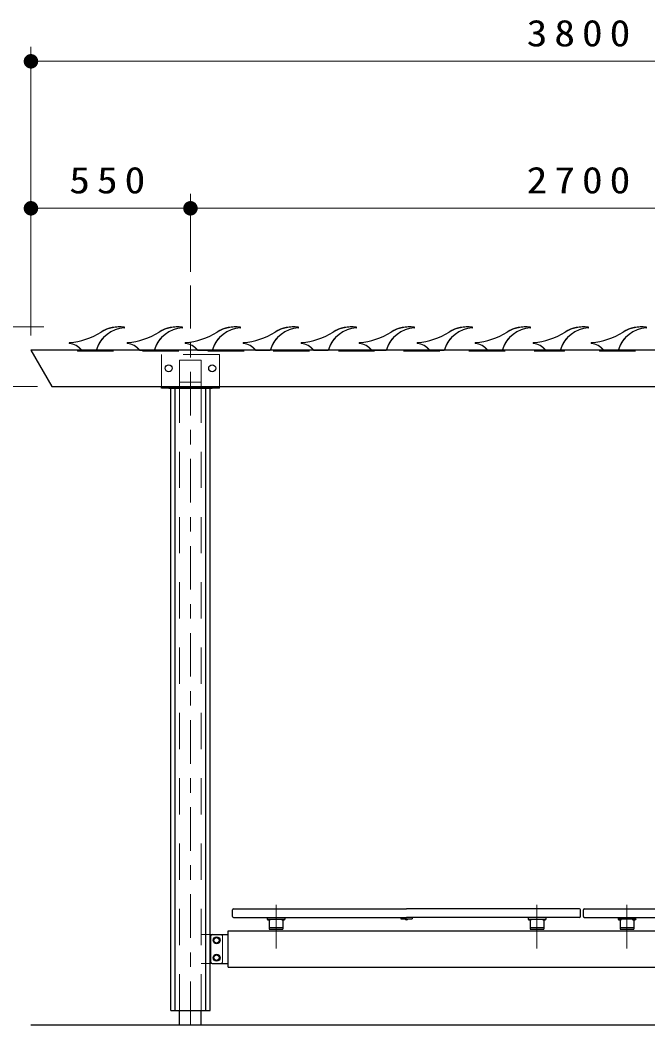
# Model space of a CAD drawing. Units: millimetres on the paper, with parts at other scales. Extents: x -385 to 0, y -10 to 267.
# Drawn here: x -309.9 to -266.6, y 75.7 to 145 of the extents above; entities that cross this region are included whole.
import ezdxf

# ---------------------------------------------------------------- set-up
doc = ezdxf.new("R2010")
doc.units = ezdxf.units.MM
doc.linetypes.add('USER1', pattern=[4.5, 2.5, -2])
doc.linetypes.add('USER2', pattern=[6, 3, -1, 1, -1])
doc.layers.add('LY_1', color=7, linetype='Continuous', lineweight=25)
doc.styles.add('ＭＳ ゴシック', font='')
doc.styles.get('ＭＳ ゴシック').set_extended_font_data('MS Gothic')

# ---------------------------------------------------------------- blocks, each defined once
blk = doc.blocks.new('filled_dot')
at = {"color": 0, "linetype": 'Continuous', "lineweight": -2, "const_width": 1.25}
blk.add_lwpolyline([(-0.625, 0, 1), (0.625, 0, 1)], format="xyb", close=True, dxfattribs=at)

msp = doc.modelspace()

# ---------------------------------------------------------------- linework, layer by layer
at = {"layer": 'LY_1', "lineweight": 13}
for p, q in [((-309.177, 123.235), (-309.177, 143.137)), ((-309.177, 142.137), (-233.177, 142.137)), ((-298.177, 127.622), (-298.177, 133.007)), ((-309.177, 132.007), (-298.177, 132.007)), ((-298.177, 132.007), (-244.177, 132.007)), ((-308.293, 123.835), (-328.586, 123.835)), ((-308.734, 119.735), (-318.586, 119.735))]:
    msp.add_line(p, q, dxfattribs=at)
at = {"layer": 'LY_1', "color": 2, "linetype": 'USER2', "lineweight": 13}
msp.add_line((-298.177, 75.735), (-298.177, 126.683), dxfattribs=at)
at = {"layer": 'LY_1', "color": 190, "linetype": 'USER1', "lineweight": 13}
for p, q in [((-305.977, 122.171), (-305.977, 122.235)), ((-305.977, 122.171), (-272.377, 122.171)), ((-272.377, 122.171), (-272.377, 122.235)), ((-269.977, 122.171), (-269.977, 122.235)), ((-269.977, 122.171), (-236.377, 122.171))]:
    msp.add_line(p, q, dxfattribs=at)
at = {"layer": 'LY_1', "color": 4, "linetype": 'USER1', "lineweight": 13}
for p, q in [((-305.659, 122.235), (-304.707, 122.235)), ((-301.659, 122.235), (-300.707, 122.235)), ((-297.659, 122.235), (-296.707, 122.235)), ((-293.659, 122.235), (-292.707, 122.235)), ((-289.659, 122.235), (-288.707, 122.235)), ((-285.659, 122.235), (-284.707, 122.235)), ((-281.659, 122.235), (-280.707, 122.235)), ((-277.659, 122.235), (-276.707, 122.235)), ((-273.659, 122.235), (-272.707, 122.235)), ((-269.659, 122.235), (-268.707, 122.235))]:
    msp.add_line(p, q, dxfattribs=at)
at = {"layer": 'LY_1', "color": 4}
for p, q in [((-305.659, 122.225), (-304.707, 122.225)), ((-301.659, 122.225), (-300.707, 122.225)), ((-297.659, 122.225), (-296.707, 122.225)), ((-293.659, 122.225), (-292.707, 122.225)), ((-289.659, 122.225), (-288.707, 122.225)), ((-285.659, 122.225), (-284.707, 122.225)), ((-281.659, 122.225), (-280.707, 122.225)), ((-277.659, 122.225), (-276.707, 122.225)), ((-273.659, 122.225), (-272.707, 122.225)), ((-269.659, 122.225), (-268.707, 122.225))]:
    msp.add_line(p, q, dxfattribs=at)
at = {"layer": 'LY_1', "linetype": 'USER1', "lineweight": 13}
for p, q in [((-296.177, 121.935), (-300.177, 121.935)), ((-300.177, 119.735), (-300.177, 121.935)), ((-296.177, 119.735), (-296.177, 121.935)), ((-297.427, 121.535), (-298.927, 121.535)), ((-298.927, 119.615), (-298.927, 121.535)), ((-297.427, 119.615), (-297.427, 121.535)), ((-297.427, 120.035), (-298.927, 120.035)), ((-298.927, 76.735), (-298.927, 119.615)), ((-297.427, 76.735), (-297.427, 119.615)), ((-292.747, 82.455), (-291.807, 82.455)), ((-274.747, 82.455), (-273.807, 82.455)), ((-267.607, 82.455), (-268.547, 82.455)), ((-297.427, 81.965), (-296.077, 81.965)), ((-295.977, 80.065), (-295.977, 81.865)), ((-297.427, 79.965), (-296.077, 79.965))]:
    msp.add_line(p, q, dxfattribs=at)
at = {"layer": 'LY_1'}
for p, q in [((-300.177, 119.615), (-300.177, 119.735)), ((-296.177, 119.615), (-300.177, 119.615)), ((-299.677, 119.615), (-296.677, 119.615)), ((-299.527, 76.735), (-299.527, 119.615)), ((-299.227, 76.735), (-299.227, 119.615)), ((-297.127, 76.735), (-297.127, 119.615)), ((-296.827, 76.735), (-296.827, 119.615)), ((-296.177, 119.615), (-296.177, 119.735)), ((-295.277, 83.195), (-295.277, 83.675)), ((-295.217, 83.735), (-283.277, 83.735)), ((-295.217, 83.135), (-283.277, 83.135)), ((-292.877, 83.135), (-292.877, 83.015)), ((-291.677, 83.135), (-291.677, 83.015)), ((-283.657, 83.135), (-283.657, 83.045)), ((-271.337, 83.735), (-283.277, 83.735)), ((-271.337, 83.135), (-283.277, 83.135)), ((-282.897, 83.135), (-282.897, 83.045)), ((-274.877, 83.135), (-274.877, 83.015)), ((-273.677, 83.135), (-273.677, 83.015)), ((-271.277, 83.195), (-271.277, 83.675)), ((-271.077, 83.195), (-271.077, 83.675)), ((-271.017, 83.735), (-259.077, 83.735)), ((-271.017, 83.135), (-259.077, 83.135)), ((-268.677, 83.135), (-268.677, 83.015)), ((-267.477, 83.135), (-267.477, 83.015)), ((-292.885, 83.015), (-292.885, 83.005)), ((-292.885, 83.015), (-292.649, 83.015)), ((-292.885, 83.005), (-292.649, 83.005)), ((-292.877, 83.015), (-291.677, 83.015)), ((-292.747, 83.015), (-292.747, 82.335)), ((-292.649, 83.015), (-292.649, 83.005)), ((-291.905, 83.015), (-291.905, 83.005)), ((-291.905, 83.015), (-291.669, 83.015)), ((-291.905, 83.005), (-291.669, 83.005)), ((-291.807, 83.015), (-291.807, 82.335)), ((-291.669, 83.015), (-291.669, 83.005)), ((-283.657, 83.045), (-282.897, 83.045)), ((-283.395, 83.045), (-283.395, 83.035)), ((-283.395, 83.045), (-283.159, 83.045)), ((-283.395, 83.035), (-283.159, 83.035)), ((-283.159, 83.045), (-283.159, 83.035)), ((-274.885, 83.015), (-274.885, 83.005)), ((-274.885, 83.015), (-274.649, 83.015)), ((-274.885, 83.005), (-274.649, 83.005)), ((-274.877, 83.015), (-273.677, 83.015)), ((-274.747, 83.015), (-274.747, 82.335)), ((-274.649, 83.015), (-274.649, 83.005)), ((-273.905, 83.015), (-273.905, 83.005)), ((-273.905, 83.015), (-273.669, 83.015)), ((-273.905, 83.005), (-273.669, 83.005)), ((-273.807, 83.015), (-273.807, 82.335)), ((-273.669, 83.015), (-273.669, 83.005)), ((-268.685, 83.015), (-268.685, 83.005)), ((-268.449, 83.015), (-268.685, 83.015)), ((-268.449, 83.005), (-268.685, 83.005)), ((-267.477, 83.015), (-268.677, 83.015)), ((-268.547, 83.015), (-268.547, 82.335)), ((-268.449, 83.015), (-268.449, 83.005)), ((-267.705, 83.015), (-267.705, 83.005)), ((-267.469, 83.015), (-267.705, 83.015)), ((-267.469, 83.005), (-267.705, 83.005)), ((-267.607, 83.015), (-267.607, 82.335)), ((-267.469, 83.015), (-267.469, 83.005)), ((-296.777, 80.065), (-296.777, 81.865)), ((-296.677, 81.965), (-295.577, 81.965)), ((-296.487, 81.755), (-296.597, 81.565)), ((-296.267, 81.755), (-296.487, 81.755)), ((-296.158, 81.565), (-296.267, 81.755)), ((-295.577, 82.215), (-246.777, 82.215)), ((-295.577, 79.715), (-295.577, 82.215)), ((-291.807, 82.335), (-292.747, 82.335)), ((-292.747, 82.335), (-291.807, 82.335)), ((-273.807, 82.335), (-274.747, 82.335)), ((-274.747, 82.335), (-273.807, 82.335)), ((-268.547, 82.335), (-267.607, 82.335)), ((-267.607, 82.335), (-268.547, 82.335)), ((-296.597, 81.565), (-296.487, 81.375)), ((-296.487, 81.375), (-296.267, 81.375)), ((-296.267, 81.375), (-296.158, 81.565)), ((-296.487, 80.555), (-296.597, 80.365)), ((-296.597, 80.365), (-296.487, 80.175)), ((-296.267, 80.555), (-296.487, 80.555)), ((-296.158, 80.365), (-296.267, 80.555)), ((-296.267, 80.175), (-296.158, 80.365)), ((-296.677, 79.965), (-295.577, 79.965)), ((-296.487, 80.175), (-296.267, 80.175)), ((-295.577, 79.715), (-246.777, 79.715)), ((-299.527, 76.735), (-296.827, 76.735)), ((-298.927, 75.735), (-298.927, 76.735)), ((-297.427, 75.735), (-297.427, 76.735)), ((-309.177, 75.735), (-233.177, 75.735))]:
    msp.add_line(p, q, dxfattribs=at)
at = {"layer": 'LY_1', "linetype": 'USER2', "lineweight": 13}
for p, q in [((-292.277, 81.011), (-292.277, 84.292)), ((-274.277, 81.011), (-274.277, 84.292)), ((-268.077, 81.011), (-268.077, 84.292))]:
    msp.add_line(p, q, dxfattribs=at)
at = {"layer": 'LY_1'}
msp.add_lwpolyline([(-309.177, 122.235), (-307.734, 119.735), (-234.621, 119.735), (-233.177, 122.235)], close=True, dxfattribs=at)
for centre, radius in [((-299.677, 120.985), 0.24), ((-296.677, 120.985), 0.24), ((-296.377, 81.565), 0.24), ((-296.377, 81.565), 0.19), ((-296.377, 80.365), 0.24), ((-296.377, 80.365), 0.19)]:
    msp.add_circle(centre, radius, dxfattribs=at)
at = {"layer": 'LY_1', "color": 4}
for centre, radius, start, end in [((-306.97, 127.719), 4.99, 275.2352, 301.88041), ((-302.574, 121.59), 2.19, 94.35776, 162.19171), ((-303.061, 121.435), 2.41, 82.30635, 121.88041), ((-302.742, 123.798), 0.025, 274.35776, 82.30635), ((-302.97, 127.719), 4.99, 275.2352, 301.88041), ((-298.574, 121.59), 2.19, 94.35776, 162.19171), ((-299.061, 121.435), 2.41, 82.30635, 121.88041), ((-298.742, 123.798), 0.025, 274.35776, 82.30635), ((-298.97, 127.719), 4.99, 275.2352, 301.88041), ((-294.574, 121.59), 2.19, 94.35776, 162.19171), ((-295.061, 121.435), 2.41, 82.30635, 121.88041), ((-294.742, 123.798), 0.025, 274.35776, 82.30635), ((-294.97, 127.719), 4.99, 275.2352, 301.88041), ((-290.574, 121.59), 2.19, 94.35776, 162.19171), ((-291.061, 121.435), 2.41, 82.30635, 121.88041), ((-290.742, 123.798), 0.025, 274.35776, 82.30635), ((-290.97, 127.719), 4.99, 275.2352, 301.88041), ((-286.574, 121.59), 2.19, 94.35776, 162.19171), ((-287.061, 121.435), 2.41, 82.30635, 121.88041), ((-286.742, 123.798), 0.025, 274.35776, 82.30635), ((-286.97, 127.719), 4.99, 275.2352, 301.88041), ((-282.574, 121.59), 2.19, 94.35776, 162.19171), ((-283.061, 121.435), 2.41, 82.30635, 121.88041), ((-282.742, 123.798), 0.025, 274.35776, 82.30635), ((-282.97, 127.719), 4.99, 275.2352, 301.88041), ((-278.574, 121.59), 2.19, 94.35776, 162.19171), ((-279.061, 121.435), 2.41, 82.30635, 121.88041), ((-278.742, 123.798), 0.025, 274.35776, 82.30635), ((-278.97, 127.719), 4.99, 275.2352, 301.88041), ((-274.574, 121.59), 2.19, 94.35776, 162.19171), ((-275.061, 121.435), 2.41, 82.30635, 121.88041), ((-274.742, 123.798), 0.025, 274.35776, 82.30635), ((-274.97, 127.719), 4.99, 275.2352, 301.88041), ((-270.574, 121.59), 2.19, 94.35776, 162.19171), ((-271.061, 121.435), 2.41, 82.30635, 121.88041), ((-270.742, 123.798), 0.025, 274.35776, 82.30635), ((-270.97, 127.719), 4.99, 275.2352, 301.88041), ((-266.574, 121.59), 2.19, 94.35776, 162.19171), ((-267.061, 121.435), 2.41, 82.30635, 121.88041), ((-266.742, 123.798), 0.025, 274.35776, 82.30635), ((-306.512, 122.725), 0.025, 95.2352, 260.5565), ((-306.744, 121.329), 1.39, 41.07659, 80.5565), ((-302.512, 122.725), 0.025, 95.2352, 260.5565), ((-302.744, 121.329), 1.39, 41.07659, 80.5565), ((-298.512, 122.725), 0.025, 95.2352, 260.5565), ((-298.744, 121.329), 1.39, 41.07659, 80.5565), ((-294.512, 122.725), 0.025, 95.2352, 260.5565), ((-294.744, 121.329), 1.39, 41.07659, 80.5565), ((-290.512, 122.725), 0.025, 95.2352, 260.5565), ((-290.744, 121.329), 1.39, 41.07659, 80.5565), ((-286.512, 122.725), 0.025, 95.2352, 260.5565), ((-286.744, 121.329), 1.39, 41.07659, 80.5565), ((-282.512, 122.725), 0.025, 95.2352, 260.5565), ((-282.744, 121.329), 1.39, 41.07659, 80.5565), ((-278.512, 122.725), 0.025, 95.2352, 260.5565), ((-278.744, 121.329), 1.39, 41.07659, 80.5565), ((-274.512, 122.725), 0.025, 95.2352, 260.5565), ((-274.744, 121.329), 1.39, 41.07659, 80.5565), ((-270.512, 122.725), 0.025, 95.2352, 260.5565), ((-270.744, 121.329), 1.39, 41.07659, 80.5565), ((-305.659, 122.275), 0.05, 221.07659, 270), ((-304.707, 122.275), 0.05, 270, 342.19171), ((-301.659, 122.275), 0.05, 221.07659, 270), ((-300.707, 122.275), 0.05, 270, 342.19171), ((-297.659, 122.275), 0.05, 221.07659, 270), ((-296.707, 122.275), 0.05, 270, 342.19171), ((-293.659, 122.275), 0.05, 221.07659, 270), ((-292.707, 122.275), 0.05, 270, 342.19171), ((-289.659, 122.275), 0.05, 221.07659, 270), ((-288.707, 122.275), 0.05, 270, 342.19171), ((-285.659, 122.275), 0.05, 221.07659, 270), ((-284.707, 122.275), 0.05, 270, 342.19171), ((-281.659, 122.275), 0.05, 221.07659, 270), ((-280.707, 122.275), 0.05, 270, 342.19171), ((-277.659, 122.275), 0.05, 221.07659, 270), ((-276.707, 122.275), 0.05, 270, 342.19171), ((-273.659, 122.275), 0.05, 221.07659, 270), ((-272.707, 122.275), 0.05, 270, 342.19171), ((-269.659, 122.275), 0.05, 221.07659, 270), ((-268.707, 122.275), 0.05, 270, 342.19171)]:
    msp.add_arc(centre, radius, start, end, dxfattribs=at)
at = {"layer": 'LY_1', "color": 4, "linetype": 'USER1', "lineweight": 13}
for centre, radius, start, end in [((-306.97, 127.719), 5, 275.2352, 301.88041), ((-302.574, 121.59), 2.2, 94.35776, 162.19171), ((-303.061, 121.435), 2.4, 82.30635, 121.88041), ((-302.742, 123.798), 0.015, 274.35776, 82.30635), ((-302.97, 127.719), 5, 275.2352, 301.88041), ((-298.574, 121.59), 2.2, 94.35776, 162.19171), ((-299.061, 121.435), 2.4, 82.30635, 121.88041), ((-298.742, 123.798), 0.015, 274.35776, 82.30635), ((-298.97, 127.719), 5, 275.2352, 301.88041), ((-294.574, 121.59), 2.2, 94.35776, 162.19171), ((-295.061, 121.435), 2.4, 82.30635, 121.88041), ((-294.742, 123.798), 0.015, 274.35776, 82.30635), ((-294.97, 127.719), 5, 275.2352, 301.88041), ((-290.574, 121.59), 2.2, 94.35776, 162.19171), ((-291.061, 121.435), 2.4, 82.30635, 121.88041), ((-290.742, 123.798), 0.015, 274.35776, 82.30635), ((-290.97, 127.719), 5, 275.2352, 301.88041), ((-286.574, 121.59), 2.2, 94.35776, 162.19171), ((-287.061, 121.435), 2.4, 82.30635, 121.88041), ((-286.742, 123.798), 0.015, 274.35776, 82.30635), ((-286.97, 127.719), 5, 275.2352, 301.88041), ((-282.574, 121.59), 2.2, 94.35776, 162.19171), ((-283.061, 121.435), 2.4, 82.30635, 121.88041), ((-282.742, 123.798), 0.015, 274.35776, 82.30635), ((-282.97, 127.719), 5, 275.2352, 301.88041), ((-278.574, 121.59), 2.2, 94.35776, 162.19171), ((-279.061, 121.435), 2.4, 82.30635, 121.88041), ((-278.742, 123.798), 0.015, 274.35776, 82.30635), ((-278.97, 127.719), 5, 275.2352, 301.88041), ((-274.574, 121.59), 2.2, 94.35776, 162.19171), ((-275.061, 121.435), 2.4, 82.30635, 121.88041), ((-274.742, 123.798), 0.015, 274.35776, 82.30635), ((-274.97, 127.719), 5, 275.2352, 301.88041), ((-270.574, 121.59), 2.2, 94.35776, 162.19171), ((-271.061, 121.435), 2.4, 82.30635, 121.88041), ((-270.742, 123.798), 0.015, 274.35776, 82.30635), ((-270.97, 127.719), 5, 275.2352, 301.88041), ((-266.574, 121.59), 2.2, 94.35776, 162.19171), ((-267.061, 121.435), 2.4, 82.30635, 121.88041), ((-266.742, 123.798), 0.015, 274.35776, 82.30635), ((-306.512, 122.725), 0.015, 95.2352, 260.5565), ((-306.744, 121.329), 1.4, 41.07659, 80.5565), ((-302.512, 122.725), 0.015, 95.2352, 260.5565), ((-302.744, 121.329), 1.4, 41.07659, 80.5565), ((-298.512, 122.725), 0.015, 95.2352, 260.5565), ((-298.744, 121.329), 1.4, 41.07659, 80.5565), ((-294.512, 122.725), 0.015, 95.2352, 260.5565), ((-294.744, 121.329), 1.4, 41.07659, 80.5565), ((-290.512, 122.725), 0.015, 95.2352, 260.5565), ((-290.744, 121.329), 1.4, 41.07659, 80.5565), ((-286.512, 122.725), 0.015, 95.2352, 260.5565), ((-286.744, 121.329), 1.4, 41.07659, 80.5565), ((-282.512, 122.725), 0.015, 95.2352, 260.5565), ((-282.744, 121.329), 1.4, 41.07659, 80.5565), ((-278.512, 122.725), 0.015, 95.2352, 260.5565), ((-278.744, 121.329), 1.4, 41.07659, 80.5565), ((-274.512, 122.725), 0.015, 95.2352, 260.5565), ((-274.744, 121.329), 1.4, 41.07659, 80.5565), ((-270.512, 122.725), 0.015, 95.2352, 260.5565), ((-270.744, 121.329), 1.4, 41.07659, 80.5565), ((-305.659, 122.275), 0.04, 221.07659, 270), ((-304.707, 122.275), 0.04, 270, 342.19171), ((-301.659, 122.275), 0.04, 221.07659, 270), ((-300.707, 122.275), 0.04, 270, 342.19171), ((-297.659, 122.275), 0.04, 221.07659, 270), ((-296.707, 122.275), 0.04, 270, 342.19171), ((-293.659, 122.275), 0.04, 221.07659, 270), ((-292.707, 122.275), 0.04, 270, 342.19171), ((-289.659, 122.275), 0.04, 221.07659, 270), ((-288.707, 122.275), 0.04, 270, 342.19171), ((-285.659, 122.275), 0.04, 221.07659, 270), ((-284.707, 122.275), 0.04, 270, 342.19171), ((-281.659, 122.275), 0.04, 221.07659, 270), ((-280.707, 122.275), 0.04, 270, 342.19171), ((-277.659, 122.275), 0.04, 221.07659, 270), ((-276.707, 122.275), 0.04, 270, 342.19171), ((-273.659, 122.275), 0.04, 221.07659, 270), ((-272.707, 122.275), 0.04, 270, 342.19171), ((-269.659, 122.275), 0.04, 221.07659, 270), ((-268.707, 122.275), 0.04, 270, 342.19171)]:
    msp.add_arc(centre, radius, start, end, dxfattribs=at)
at = {"layer": 'LY_1'}
for centre, radius, start, end in [((-295.217, 83.675), 0.06, 90, 180), ((-295.217, 83.195), 0.06, 180, 270), ((-271.337, 83.675), 0.06, 0, 90), ((-271.337, 83.195), 0.06, 270, 0), ((-271.017, 83.675), 0.06, 90, 180), ((-271.017, 83.195), 0.06, 180, 270), ((-292.767, 83.113), 0.16, 222.43594, 317.56406), ((-291.787, 83.113), 0.16, 222.43594, 317.56406), ((-283.277, 83.143), 0.16, 222.43594, 317.56406), ((-274.767, 83.113), 0.16, 222.43594, 317.56406), ((-273.787, 83.113), 0.16, 222.43594, 317.56406), ((-268.567, 83.113), 0.16, 222.43594, 317.56406), ((-267.587, 83.113), 0.16, 222.43594, 317.56406), ((-296.677, 81.865), 0.1, 90, 180), ((-296.677, 80.065), 0.1, 180, 270)]:
    msp.add_arc(centre, radius, start, end, dxfattribs=at)
at = {"layer": 'LY_1', "linetype": 'USER1', "lineweight": 13}
for centre, start, end in [((-296.077, 81.865), 0, 90), ((-296.077, 80.065), 270, 0)]:
    msp.add_arc(centre, 0.1, start, end, dxfattribs=at)

# ---------------------------------------------------------------- block references
at = {"layer": 'LY_1', "lineweight": 13, "xscale": 0.4, "yscale": 0.4}
for p in [(-309.177, 142.137), (-309.177, 132.007), (-298.177, 132.007)]:
    msp.add_blockref('filled_dot', p, dxfattribs=at)
at = {"layer": 'LY_1', "lineweight": 13, "xscale": 0.4, "yscale": 0.4, "rotation": 180}
msp.add_blockref('filled_dot', (-298.177, 132.007), dxfattribs=at)

# ---------------------------------------------------------------- texts
at = {"layer": 'LY_1', "char_height": 1.833, "attachment_point": 8, "style": 'ＭＳ ゴシック'}
for s, insert in [('\\T1.33;\\W1.15;3800', (-271.177, 143.137)), ('\\T1.33;\\W1.15;550', (-303.677, 133.007)), ('\\T1.33;\\W1.15;2700', (-271.177, 133.007))]:
    msp.add_mtext(s, dxfattribs=dict(at, insert=insert))

doc.saveas('drawing.dxf')
